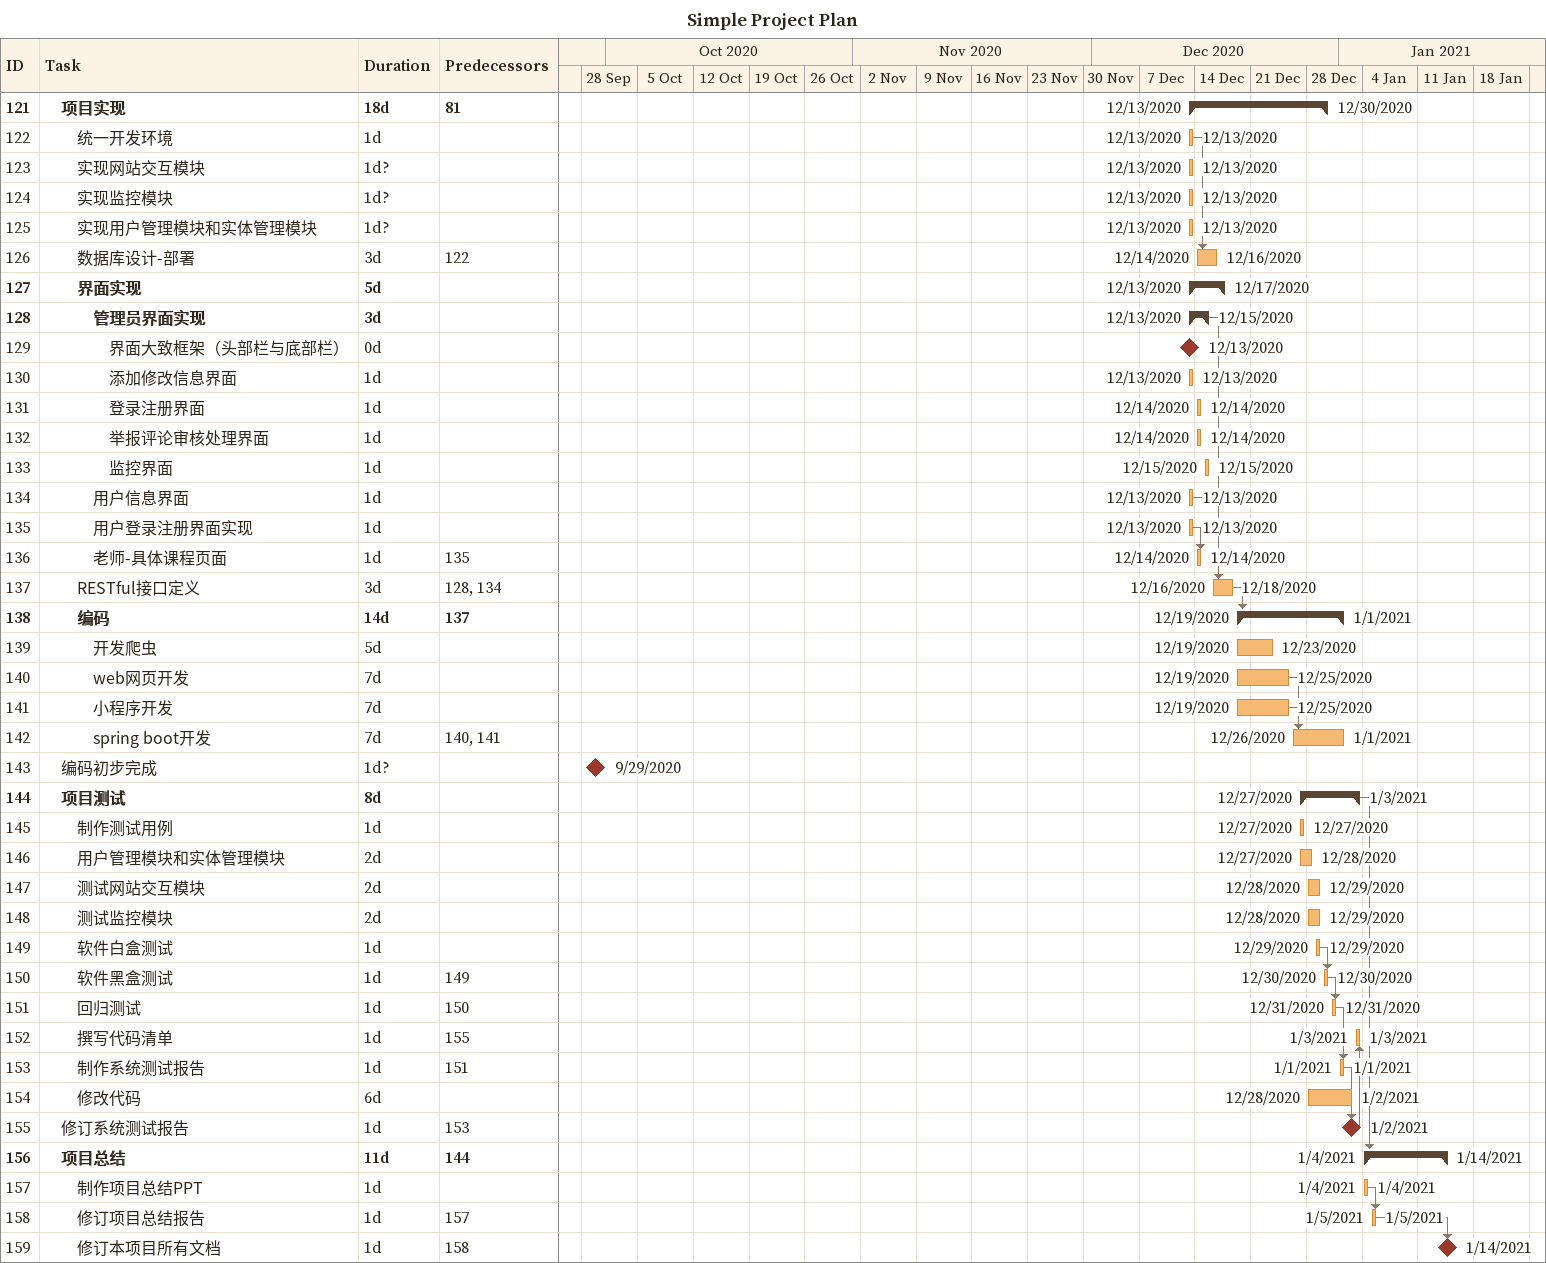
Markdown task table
Simple Project Plan

| ID | Level | Task | Duration | Start | Finish | Predecessors |
|---|---|---|---|---|---|---|
| 121 | 2 | **项目实现** | 18d | 2020-12-13 | 2020-12-30 | 81 |
| 122 | 3 | 统一开发环境 | 1d | 2020-12-13 | 2020-12-13 |  |
| 123 | 3 | 实现网站交互模块 | 1d? | 2020-12-13 | 2020-12-13 |  |
| 124 | 3 | 实现监控模块 | 1d? | 2020-12-13 | 2020-12-13 |  |
| 125 | 3 | 实现用户管理模块和实体管理模块 | 1d? | 2020-12-13 | 2020-12-13 |  |
| 126 | 3 | 数据库设计-部署 | 3d | 2020-12-14 | 2020-12-16 | 122 |
| 127 | 3 | **界面实现** | 5d | 2020-12-13 | 2020-12-17 |  |
| 128 | 4 | **管理员界面实现** | 3d | 2020-12-13 | 2020-12-15 |  |
| 129 | 5 | 界面大致框架（头部栏与底部栏） | 0d | 2020-12-13 | 2020-12-13 |  |
| 130 | 5 | 添加修改信息界面 | 1d | 2020-12-13 | 2020-12-13 |  |
| 131 | 5 | 登录注册界面 | 1d | 2020-12-14 | 2020-12-14 |  |
| 132 | 5 | 举报评论审核处理界面 | 1d | 2020-12-14 | 2020-12-14 |  |
| 133 | 5 | 监控界面 | 1d | 2020-12-15 | 2020-12-15 |  |
| 134 | 4 | 用户信息界面 | 1d | 2020-12-13 | 2020-12-13 |  |
| 135 | 4 | 用户登录注册界面实现 | 1d | 2020-12-13 | 2020-12-13 |  |
| 136 | 4 | 老师-具体课程页面 | 1d | 2020-12-14 | 2020-12-14 | 135 |
| 137 | 3 | RESTful接口定义 | 3d | 2020-12-16 | 2020-12-18 | 128, 134 |
| 138 | 3 | **编码** | 14d | 2020-12-19 | 2021-01-01 | 137 |
| 139 | 4 | 开发爬虫 | 5d | 2020-12-19 | 2020-12-23 |  |
| 140 | 4 | web网页开发 | 7d | 2020-12-19 | 2020-12-25 |  |
| 141 | 4 | 小程序开发 | 7d | 2020-12-19 | 2020-12-25 |  |
| 142 | 4 | spring boot开发 | 7d | 2020-12-26 | 2021-01-01 | 140, 141 |
| 143 | 2 | 编码初步完成 | 1d? | 2020-09-29 | 2020-09-29 |  |
| 144 | 2 | **项目测试** | 8d | 2020-12-27 | 2021-01-03 |  |
| 145 | 3 | 制作测试用例 | 1d | 2020-12-27 | 2020-12-27 |  |
| 146 | 3 | 用户管理模块和实体管理模块 | 2d | 2020-12-27 | 2020-12-28 |  |
| 147 | 3 | 测试网站交互模块 | 2d | 2020-12-28 | 2020-12-29 |  |
| 148 | 3 | 测试监控模块 | 2d | 2020-12-28 | 2020-12-29 |  |
| 149 | 3 | 软件白盒测试 | 1d | 2020-12-29 | 2020-12-29 |  |
| 150 | 3 | 软件黑盒测试 | 1d | 2020-12-30 | 2020-12-30 | 149 |
| 151 | 3 | 回归测试 | 1d | 2020-12-31 | 2020-12-31 | 150 |
| 152 | 3 | 撰写代码清单 | 1d | 2021-01-03 | 2021-01-03 | 155 |
| 153 | 3 | 制作系统测试报告 | 1d | 2021-01-01 | 2021-01-01 | 151 |
| 154 | 3 | 修改代码 | 6d | 2020-12-28 | 2021-01-02 |  |
| 155 | 2 | 修订系统测试报告 | 1d | 2021-01-02 | 2021-01-02 | 153 |
| 156 | 2 | **项目总结** | 11d | 2021-01-04 | 2021-01-14 | 144 |
| 157 | 3 | 制作项目总结PPT | 1d | 2021-01-04 | 2021-01-04 |  |
| 158 | 3 | 修订项目总结报告 | 1d | 2021-01-05 | 2021-01-05 | 157 |
| 159 | 3 | 修订本项目所有文档 | 1d | 2021-01-14 | 2021-01-14 | 158 |
